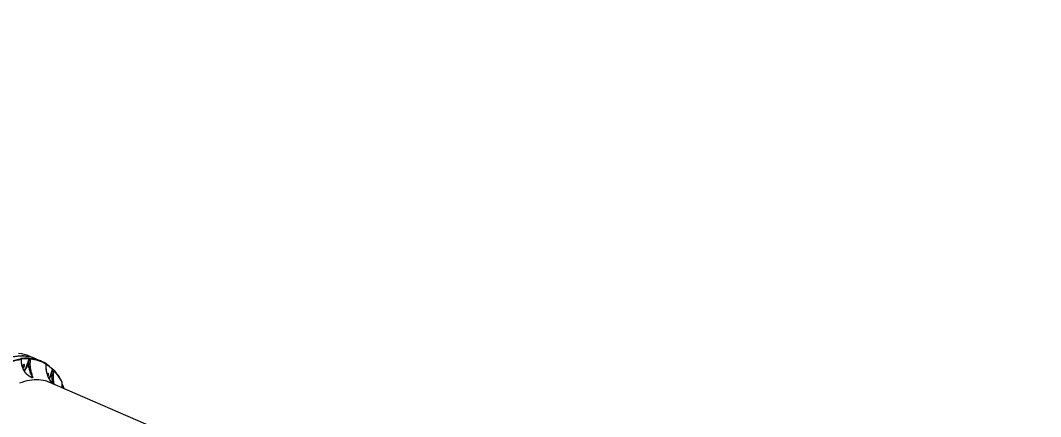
# Model space of a CAD drawing. Header units: millimetres. Extents: x -10881 to 8954, y -8695 to 5624.
# Drawn here: x -5188 to -2775, y 3253 to 4188 of the extents above; entities that cross this region are included whole.
import ezdxf

# ---------------------------------------------------------------- set-up
doc = ezdxf.new("R2010")
doc.units = ezdxf.units.MM
for name, color, linetype in [('DIKOM_ОБЪЕКТ', 7, 'Continuous'), ('DIKOM_РАЗМЕР_ЗОНА', 7, 'Continuous'), ('DIKOM_РАЗМЕР_ОБЪЕКТА', 7, 'Continuous')]:
    doc.layers.add(name, color=color, linetype=linetype)
doc.styles.add('style1', font='arial.ttf', dxfattribs={"width": 0.8})
doc.dimstyles.new('1-50', dxfattribs={"dimtxt": 300, "dimasz": 200, "dimexe": 100, "dimexo": 0, "dimgap": 100, "dimtad": 1, "dimtxsty": 'style1', "dimcen": 200, "dimclrd": 7, "dimclre": 7, "dimclrt": 7, "dimadec": 1, "dimazin": 2, "dimtfac": 1, "dimtmove": 0, "dimatfit": 2, "dimfxl": 0, "dimlwd": 25, "dimlwe": 18, "dimarcsym": 0})

# ---------------------------------------------------------------- blocks, each defined once
blk = doc.blocks.new('*D9')
at = {"layer": 'Defpoints', "color": 0, "transparency": 16777216}
for p in [(-9534, 4149), (-6877.1, 4149), (-2715.7, -5051.1)]:
    blk.add_point(p, dxfattribs=at)
at = {"layer": 'DIKOM_РАЗМЕР_ОБЪЕКТА', "color": 7, "lineweight": 18, "transparency": 16777216}
for p, q in [((-6877.1, 4149), (-9634, 4149)), ((-2715.7, -5051.1), (-9634, -5051.1))]:
    blk.add_line(p, q, dxfattribs=at)
at = {"layer": 'DIKOM_РАЗМЕР_ОБЪЕКТА', "color": 7, "lineweight": 25, "transparency": 16777216}
blk.add_line((-9534, -4851.1), (-9534, 3949), dxfattribs=at)
at = {"layer": 'DIKOM_РАЗМЕР_ОБЪЕКТА', "color": 7, "transparency": 16777216}
for points in [[(-9567.3, 3949), (-9500.7, 3949), (-9534, 4149)], [(-9567.3, -4851.1), (-9500.7, -4851.1), (-9534, -5051.1)]]:
    blk.add_solid(points, dxfattribs=at)
at = {"layer": 'DIKOM_РАЗМЕР_ОБЪЕКТА', "color": 7, "transparency": 16777216, "insert": (-9787.2, -451.1), "char_height": 300, "attachment_point": 5, "rotation": 90, "style": 'style1'}
blk.add_mtext('9200', dxfattribs=at)
blk = doc.blocks.new('*D11')
at = {"layer": 'Defpoints', "color": 0, "transparency": 16777216}
for p in [(-7028.4, 5624.1), (-10431.3, -7165.9), (-2784.8, -7165.9)]:
    blk.add_point(p, dxfattribs=at)
at = {"layer": 'DIKOM_РАЗМЕР_ЗОНА', "color": 7, "lineweight": 18, "transparency": 16777216}
for p, q in [((-7028.4, 5624.1), (-10531.3, 5624.1)), ((-2784.8, -7165.9), (-10531.3, -7165.9))]:
    blk.add_line(p, q, dxfattribs=at)
at = {"layer": 'DIKOM_РАЗМЕР_ЗОНА', "color": 7, "lineweight": 25, "transparency": 16777216}
blk.add_line((-10431.3, 5424.1), (-10431.3, -6965.9), dxfattribs=at)
at = {"layer": 'DIKOM_РАЗМЕР_ЗОНА', "color": 7, "transparency": 16777216}
for points in [[(-10464.6, 5424.1), (-10397.9, 5424.1), (-10431.3, 5624.1)], [(-10464.6, -6965.9), (-10397.9, -6965.9), (-10431.3, -7165.9)]]:
    blk.add_solid(points, dxfattribs=at)
at = {"layer": 'DIKOM_РАЗМЕР_ЗОНА', "color": 7, "transparency": 16777216, "insert": (-10684.4, -770.9), "char_height": 300, "attachment_point": 5, "rotation": 90, "style": 'style1'}
blk.add_mtext('12800', dxfattribs=at)

msp = doc.modelspace()

# ---------------------------------------------------------------- linework, layer by layer
at = {"layer": 'DIKOM_ОБЪЕКТ', "color": 7, "linetype": 'Continuous', "lineweight": 15}
for p, q in [((-5186.874, 3388.818), (-5186.94, 3388.847)), ((-5186.759, 3388.804), (-5186.825, 3388.833)), ((-5173.763, 3371.156), (-5167.737, 3388.889)), ((-5167.104, 3388.669), (-5173.118, 3370.974)), ((-5167.059, 3388.649), (-5167.104, 3388.669)), ((-5166.306, 3389.6), (-5166.26, 3389.58)), ((-5152.563, 3389.048), (-5165.818, 3394.789)), ((-5137.658, 3382.591), (-5150.913, 3388.333)), ((-5168.071, 3368.789), (-5173.118, 3370.974)), ((-5116.865, 3349.773), (-5112.286, 3363.338)), ((-5111.822, 3362.62), (-5116.219, 3349.592)), ((-5111.795, 3362.608), (-5111.822, 3362.62)), ((-5110.929, 3363.527), (-5110.956, 3363.539)), ((-4850.112, 3216.628), (-5119.015, 3333.104)), ((-5113.78, 3348.536), (-5116.219, 3349.592)), ((-5113.774, 3348.534), (-5113.78, 3348.536))]:
    msp.add_line(p, q, dxfattribs=at)
at = {"layer": 'DIKOM_ОБЪЕКТ', "color": 7, "linetype": 'Continuous', "lineweight": 15, "flags": 128}
for points in [[(-5184.309, 3395.176), (-5187.014, 3395.163), (-5192.809, 3394.891)], [(-5188.664, 3395.878), (-5185.071, 3395.879)], [(-5186.819, 3388.83), (-5186.866, 3388.845), (-5186.94, 3388.847)], [(-5186.759, 3388.804), (-5186.8, 3388.817), (-5186.874, 3388.818)], [(-5178.872, 3372.07), (-5178.681, 3373.203), (-5178.694, 3374.182), (-5178.91, 3374.928), (-5179.312, 3375.38), (-5179.867, 3375.502), (-5180.53, 3375.284), (-5181.248, 3374.743), (-5181.962, 3373.924), (-5182.614, 3372.892), (-5183.152, 3371.731), (-5183.532, 3370.536), (-5183.603, 3370.22)], [(-5182.577, 3367.101), (-5182.537, 3367.104), (-5181.873, 3367.322), (-5181.156, 3367.863), (-5180.442, 3368.682), (-5179.79, 3369.714), (-5179.252, 3370.875), (-5178.872, 3372.07)], [(-5112.391, 3364.389), (-5112.498, 3364.482), (-5112.65, 3364.568)], [(-5111.822, 3362.62), (-5111.732, 3362.845), (-5111.621, 3363.056), (-5111.494, 3363.242), (-5111.358, 3363.391), (-5111.222, 3363.496), (-5111.094, 3363.549), (-5110.981, 3363.548), (-5110.956, 3363.539)], [(-5111.795, 3362.608), (-5111.705, 3362.833), (-5111.594, 3363.044), (-5111.466, 3363.23), (-5111.331, 3363.38), (-5111.195, 3363.484), (-5111.067, 3363.537), (-5110.954, 3363.536), (-5110.929, 3363.527)], [(-5119.015, 3333.104), (-5119.72, 3333.405), (-5124.485, 3335.217), (-5129.386, 3336.701), (-5134.418, 3337.855), (-5139.577, 3338.679), (-5144.858, 3339.172), (-5150.257, 3339.332), (-5155.768, 3339.161), (-5161.385, 3338.658), (-5167.105, 3337.824), (-5172.921, 3336.659), (-5178.828, 3335.165), (-5184.821, 3333.343), (-5190.894, 3331.194)], [(-5121.973, 3350.687), (-5121.782, 3351.821), (-5121.795, 3352.8), (-5122.012, 3353.546), (-5122.414, 3353.998), (-5122.969, 3354.12), (-5123.632, 3353.901), (-5124.35, 3353.361), (-5124.681, 3353.016)]]:
    msp.add_lwpolyline(points, dxfattribs=at)
at = {"layer": 'DIKOM_ОБЪЕКТ', "color": 7, "linetype": 'Continuous', "lineweight": 15}
for centre, radius, start, end in [((-5162.474, 3234.286), 155.985, 98.885664, 117.545651), ((-5161.964, 3233.406), 155.641, 98.885664, 117.545651), ((-5198.851, 3317.858), 83.723, 66.761488, 86.082151), ((-5174.114, 3287.79), 102.559, 86.712316, 97.447477), ((-5187.826, 3388.582), 0.994, 16.673523, 65.107383), ((-5187.044, 3387.44), 1.07, 345.899299, 63.623593), ((-5173.601, 3287.075), 101.983, 86.703659, 96.967785), ((-5185.925, 3311.11), 84.774, 66.218453, 89.422602), ((-5184.525, 3309.216), 85.961, 66.982204, 89.855919), ((-5168.695, 3389.262), 1.028, 338.731069, 63.271795), ((-5165.902, 3388.445), 1.223, 109.289116, 169.44641), ((-5165.856, 3388.425), 1.223, 109.289116, 169.44641), ((-5170.429, 3306.949), 82.421, 59.091957, 86.203455), ((-5165.427, 3388.277), 1.019, 342.259093, 63.459285), ((-5169.902, 3305.908), 82.239, 59.091957, 86.203455), ((-5204.781, 3381.407), 32.668, 320.445205, 341.712722), ((-5205.016, 3381.502), 33.591, 320.146686, 341.735678), ((-5128.495, 3376.842), 0.916, 335.932444, 63.918929), ((-5175.673, 3301.944), 88.245, 44.085587, 56.840825), ((-5176.264, 3302.943), 88.569, 44.089957, 56.483871), ((-5113.047, 3363.793), 0.886, 329.127561, 42.277802), ((-5110.045, 3361.973), 0.873, 333.080586, 41.999069), ((-5196.024, 3280.855), 118.504, 26.046576, 42.936489), ((-5131.71, 3353.124), 10.037, 330.135561, 345.948396), ((-5150.497, 3361.269), 35.542, 327.743868, 341.128513), ((-5150.811, 3361.405), 36.553, 327.222176, 341.144469), ((-5090.243, 3333.295), 0.797, 329.501173, 25.325752), ((-5241.92, 3259.197), 167.708, 20.660647, 24.724379)]:
    msp.add_arc(centre, radius, start, end, dxfattribs=at)
for points, knots in [([(-5184.627, 3395.215), (-5185.056, 3395.227), (-5187.274, 3395.289), (-5191.38, 3395.108), (-5196.944, 3394.66), (-5202.608, 3393.892), (-5208.357, 3392.836), (-5214.189, 3391.484), (-5220.099, 3389.839), (-5226.082, 3387.901), (-5232.134, 3385.674), (-5238.25, 3383.157), (-5244.425, 3380.354), (-5250.655, 3377.266), (-5256.935, 3373.896), (-5263.259, 3370.246), (-5269.624, 3366.32), (-5276.025, 3362.12), (-5282.456, 3357.65), (-5288.913, 3352.913), (-5295.391, 3347.912), (-5301.885, 3342.653), (-5308.391, 3337.138), (-5314.903, 3331.371), (-5321.417, 3325.358), (-5327.928, 3319.103), (-5334.43, 3312.61), (-5340.92, 3305.884), (-5347.393, 3298.931), (-5353.843, 3291.755), (-5360.265, 3284.363), (-5366.656, 3276.759), (-5373.01, 3268.949), (-5379.322, 3260.94), (-5385.588, 3252.737), (-5391.803, 3244.346), (-5397.962, 3235.774), (-5404.061, 3227.027), (-5410.095, 3218.112), (-5416.06, 3209.035), (-5421.952, 3199.803), (-5427.765, 3190.424), (-5433.496, 3180.904), (-5439.14, 3171.25), (-5444.693, 3161.47), (-5450.149, 3151.57), (-5454.917, 3142.674), (-5457.839, 3137.056), (-5459.008, 3134.808)], [0, 0, 0, 0, 0.00531746, 0.02752524, 0.04974517, 0.07197673, 0.09421896, 0.11647069, 0.13873058, 0.1609973, 0.18326954, 0.20554611, 0.22782594, 0.25010811, 0.27239184, 0.29467648, 0.31696151, 0.33924642, 0.36153089, 0.3838147, 0.40609768, 0.42837973, 0.45066076, 0.47294074, 0.49521965, 0.51749749, 0.53977427, 0.56205002, 0.58432478, 0.60659857, 0.62887145, 0.65114346, 0.67341465, 0.69568507, 0.71795476, 0.74022376, 0.76249214, 0.78475992, 0.80702716, 0.82929389, 0.85156016, 0.87382601, 0.89609147, 0.91835658, 0.94062139, 0.96288591, 0.9851502, 1, 1, 1, 1]), ([(-5186.94, 3388.847), (-5187.009, 3388.878), (-5187.214, 3388.971), (-5187.479, 3389.131), (-5187.641, 3389.299), (-5187.633, 3389.43), (-5187.482, 3389.466), (-5187.407, 3389.484)], [0, 0, 0, 0, 0.108296916, 0.320432792, 0.543062275, 0.77156788, 1, 1, 1, 1]), ([(-5186.818, 3388.833), (-5186.868, 3388.854), (-5186.986, 3388.905), (-5187.091, 3388.964), (-5187.143, 3389.001), (-5187.136, 3388.995), (-5187.135, 3388.994)], [0, 0, 0, 0, 0.271390058, 0.645674595, 0.925862148, 1, 1, 1, 1]), ([(-5186.568, 3388.399), (-5186.518, 3388.411), (-5186.419, 3388.436), (-5186.414, 3388.522), (-5186.52, 3388.632), (-5186.693, 3388.736), (-5186.827, 3388.797), (-5186.874, 3388.818)], [0, 0, 0, 0, 0.22882935, 0.45784653, 0.67851431, 0.88836176, 1, 1, 1, 1]), ([(-5185.726, 3387.489), (-5185.717, 3387.541), (-5185.69, 3387.705), (-5185.774, 3387.968), (-5185.927, 3388.236), (-5186.148, 3388.46), (-5186.414, 3388.648), (-5186.667, 3388.755), (-5186.795, 3388.809)], [0, 0, 0, 0, 0.07972796, 0.2531245, 0.41047912, 0.56774596, 0.78174459, 1, 1, 1, 1]), ([(-5180.392, 3361.604), (-5181.324, 3363.61), (-5183.212, 3367.674), (-5184.803, 3373.239), (-5185.725, 3378.249), (-5186.154, 3382.673), (-5186.055, 3385.671), (-5186.005, 3387.179)], [0, 0, 0, 0, 0.23987756, 0.48587446, 0.63942207, 0.81854811, 1, 1, 1, 1]), ([(-5185.737, 3387.488), (-5185.735, 3387.444), (-5185.726, 3387.318), (-5185.895, 3387.234), (-5186.005, 3387.179)], [0, 0, 0, 0, 0.34693287, 1, 1, 1, 1]), ([(-5180.188, 3361.785), (-5180.467, 3362.329), (-5181.295, 3363.947), (-5182.436, 3366.738), (-5183.615, 3370.129), (-5184.547, 3373.574), (-5185.232, 3377.031), (-5185.673, 3380.475), (-5185.833, 3383.867), (-5185.833, 3386.211), (-5185.711, 3387.387), (-5185.701, 3387.484)], [0, 0, 0, 0, 0.0658074, 0.19566453, 0.32658699, 0.45840072, 0.59065988, 0.72269384, 0.85526178, 0.98805536, 1, 1, 1, 1]), ([(-5168.071, 3368.789), (-5168.325, 3370.888), (-5168.838, 3375.137), (-5168.56, 3381.871), (-5167.576, 3386.314), (-5167.059, 3388.649)], [0, 0, 0, 0, 0.31656896, 0.6406672, 1, 1, 1, 1]), ([(-5168.232, 3390.18), (-5168.141, 3390.169), (-5167.959, 3390.148), (-5167.539, 3390.042), (-5167.069, 3389.896), (-5166.638, 3389.739), (-5166.4, 3389.639), (-5166.306, 3389.6)], [0, 0, 0, 0, 0.21503765, 0.42997028, 0.6447112, 0.8592201, 1, 1, 1, 1]), ([(-5167.104, 3388.669), (-5167.135, 3388.683), (-5167.215, 3388.716), (-5167.357, 3388.772), (-5167.511, 3388.827), (-5167.648, 3388.87), (-5167.707, 3388.883), (-5167.737, 3388.889)], [0, 0, 0, 0, 0.14072747, 0.35518968, 0.56994478, 0.7849277, 1, 1, 1, 1]), ([(-5164.457, 3387.967), (-5164.579, 3387.978), (-5164.823, 3388), (-5165.388, 3388.121), (-5166.022, 3388.293), (-5166.605, 3388.479), (-5166.929, 3388.601), (-5167.059, 3388.649)], [0, 0, 0, 0, 0.21425249, 0.42832411, 0.64273235, 0.8576152, 1, 1, 1, 1]), ([(-5166.26, 3389.58), (-5166.196, 3389.553), (-5166.036, 3389.486), (-5165.747, 3389.381), (-5165.433, 3389.283), (-5165.153, 3389.211), (-5165.032, 3389.196), (-5164.972, 3389.188)], [0, 0, 0, 0, 0.142268159, 0.357091511, 0.571553203, 0.785714458, 1, 1, 1, 1]), ([(-5164.457, 3387.967), (-5164.936, 3385.773), (-5165.909, 3381.327), (-5166.111, 3374.931), (-5165.601, 3370.888), (-5165.38, 3369.139)], [0, 0, 0, 0, 0.35585898, 0.72148013, 1, 1, 1, 1]), ([(-5165.38, 3369.139), (-5165.17, 3367.86), (-5164.72, 3365.113), (-5163.941, 3361.117), (-5162.933, 3356.815), (-5161.688, 3352.554), (-5160.414, 3349.01), (-5159.571, 3346.759), (-5159.244, 3345.487), (-5159.258, 3344.767), (-5159.619, 3344.489), (-5160.157, 3344.417), (-5161.001, 3344.52), (-5162.811, 3345.164), (-5165.146, 3346.318), (-5168.565, 3348.383), (-5172.735, 3351.575), (-5176.384, 3355.424), (-5178.886, 3358.863), (-5179.888, 3360.687), (-5180.392, 3361.604)], [0, 0, 0, 0, 0.05905631, 0.1267719, 0.19652957, 0.28999716, 0.38619381, 0.4527701, 0.48643188, 0.52090661, 0.5489138, 0.55425074, 0.58004674, 0.61521123, 0.66173502, 0.70949409, 0.8061407, 0.90560499, 0.95255422, 1, 1, 1, 1]), ([(-5180.239, 3361.76), (-5180.231, 3361.756), (-5180.208, 3361.747), (-5180.283, 3361.682), (-5180.364, 3361.624), (-5180.392, 3361.604)], [0, 0, 0, 0, 0.276237702, 0.750836065, 1, 1, 1, 1]), ([(-5162.977, 3345.431), (-5163.09, 3345.479), (-5163.608, 3345.697), (-5164.678, 3346.241), (-5166.297, 3347.156), (-5168.303, 3348.444), (-5170.611, 3350.154), (-5173.045, 3352.265), (-5175.305, 3354.574), (-5177.279, 3356.999), (-5178.913, 3359.364), (-5179.787, 3361.003), (-5180.201, 3361.78)], [0, 0, 0, 0, 0.01795015, 0.08217657, 0.15802382, 0.25758663, 0.38244186, 0.51417377, 0.65265782, 0.77662904, 0.89417352, 1, 1, 1, 1]), ([(-5173.763, 3371.156), (-5173.754, 3371.156), (-5173.736, 3371.155), (-5173.68, 3371.149), (-5173.581, 3371.13), (-5173.428, 3371.089), (-5173.265, 3371.035), (-5173.167, 3370.995), (-5173.118, 3370.974)], [0, 0, 0, 0, 0.070202584, 0.141414132, 0.356061676, 0.570708122, 0.785354052, 1, 1, 1, 1]), ([(-5168.065, 3368.788), (-5168.066, 3368.788), (-5168.068, 3368.788), (-5168.07, 3368.788), (-5168.071, 3368.789)], [0, 0, 0, 0, 0.61286203, 1, 1, 1, 1]), ([(-5165.38, 3369.139), (-5165.399, 3369.139), (-5165.472, 3369.14), (-5165.694, 3369.133), (-5166.132, 3369.097), (-5166.765, 3369.017), (-5167.446, 3368.91), (-5167.859, 3368.829), (-5168.065, 3368.788)], [0, 0, 0, 0, 0.03809111, 0.14919524, 0.36189718, 0.57459833, 0.78729916, 1, 1, 1, 1]), ([(-5162.977, 3345.431), (-5162.958, 3345.422), (-5162.343, 3345.115), (-5161.358, 3344.797), (-5160.558, 3344.672), (-5160.091, 3344.746), (-5159.831, 3345.029), (-5159.968, 3345.748), (-5160.503, 3347.018), (-5161.637, 3349.236), (-5163.286, 3352.71), (-5164.886, 3356.824), (-5166.211, 3361.026), (-5167.217, 3364.874), (-5167.807, 3367.551), (-5168.065, 3368.787), (-5168.065, 3368.788)], [0, 0, 0, 0, 0.001787591, 0.056053407, 0.094621352, 0.102587398, 0.144952082, 0.197964221, 0.253084386, 0.362015761, 0.517326948, 0.676315075, 0.788623421, 0.903537034, 0.999946675, 1, 1, 1, 1]), ([(-5127.403, 3376.6), (-5127.4, 3376.684), (-5127.395, 3376.854), (-5127.475, 3377.086), (-5127.586, 3377.273), (-5127.703, 3377.403), (-5127.805, 3377.488), (-5127.905, 3377.56), (-5127.978, 3377.603), (-5128.024, 3377.631)], [0, 0, 0, 0, 0.16586, 0.33458572, 0.479693, 0.60082393, 0.70061997, 0.81047854, 1, 1, 1, 1]), ([(-5118.241, 3338.265), (-5118.417, 3338.556), (-5119.297, 3340.016), (-5120.759, 3342.724), (-5123.067, 3347.73), (-5124.839, 3352.788), (-5126.219, 3358.147), (-5127.052, 3362.458), (-5127.616, 3367.161), (-5127.863, 3371.86), (-5127.727, 3374.929), (-5127.659, 3376.469)], [0, 0, 0, 0, 0.02429488, 0.12188607, 0.22021727, 0.42151551, 0.51188762, 0.63182468, 0.75259036, 0.87587548, 1, 1, 1, 1]), ([(-5127.417, 3376.598), (-5127.412, 3376.585), (-5127.383, 3376.519), (-5127.508, 3376.486), (-5127.638, 3376.471), (-5127.659, 3376.469)], [0, 0, 0, 0, 0.16241111, 0.86587452, 1, 1, 1, 1]), ([(-5118.237, 3338.338), (-5118.572, 3338.883), (-5119.549, 3340.469), (-5120.966, 3343.251), (-5122.51, 3346.682), (-5123.873, 3350.291), (-5125.051, 3354.049), (-5126.024, 3357.928), (-5126.777, 3361.892), (-5127.3, 3365.917), (-5127.569, 3369.95), (-5127.612, 3373.534), (-5127.452, 3375.715), (-5127.387, 3376.597)], [0, 0, 0, 0, 0.04587736, 0.13350652, 0.22400268, 0.31750064, 0.41395153, 0.51309281, 0.61442238, 0.7175177, 0.82292533, 0.92838628, 1, 1, 1, 1]), ([(-5113.78, 3348.536), (-5113.774, 3348.924), (-5113.735, 3351.38), (-5113.344, 3356.149), (-5112.33, 3360.378), (-5111.795, 3362.608)], [0, 0, 0, 0, 0.081479138, 0.515660336, 1, 1, 1, 1]), ([(-5110.958, 3363.541), (-5110.966, 3363.544), (-5111.066, 3363.585), (-5111.314, 3363.706), (-5111.672, 3363.897), (-5112.023, 3364.111), (-5112.263, 3364.279), (-5112.379, 3364.378), (-5112.388, 3364.387), (-5112.391, 3364.39)], [0, 0, 0, 0, 0.01665774, 0.18812738, 0.37694078, 0.57954416, 0.78945431, 0.92586556, 1, 1, 1, 1]), ([(-5111.822, 3362.62), (-5111.857, 3362.639), (-5111.903, 3362.662), (-5111.991, 3362.733), (-5112.089, 3362.837), (-5112.191, 3363.002), (-5112.261, 3363.176), (-5112.278, 3363.286), (-5112.286, 3363.338)], [0, 0, 0, 0, 0.12716178, 0.16262103, 0.34041263, 0.54540446, 0.78314588, 1, 1, 1, 1]), ([(-5109.267, 3361.578), (-5109.358, 3361.617), (-5109.556, 3361.702), (-5110.039, 3361.901), (-5110.617, 3362.137), (-5111.231, 3362.384), (-5111.606, 3362.533), (-5111.795, 3362.608)], [0, 0, 0, 0, 0.184784659, 0.398808844, 0.601266165, 0.799029669, 1, 1, 1, 1]), ([(-5109.4, 3362.554), (-5109.436, 3362.592), (-5109.594, 3362.762), (-5109.91, 3362.98), (-5110.387, 3363.266), (-5110.743, 3363.449), (-5110.923, 3363.523), (-5110.967, 3363.541)], [0, 0, 0, 0, 0.09839541, 0.43187304, 0.68576921, 0.92298155, 1, 1, 1, 1]), ([(-5109.267, 3361.578), (-5109.717, 3359.581), (-5110.6, 3355.665), (-5110.936, 3351.241), (-5110.96, 3348.883), (-5110.963, 3348.507)], [0, 0, 0, 0, 0.466532872, 0.915011789, 1, 1, 1, 1]), ([(-5089.523, 3333.636), (-5090.015, 3334.602), (-5091.441, 3337.401), (-5093.926, 3341.839), (-5097.029, 3346.862), (-5100.291, 3351.619), (-5103.709, 3356.106), (-5106.759, 3359.728), (-5108.696, 3361.806), (-5109.399, 3362.559)], [0, 0, 0, 0, 0.08645535, 0.25061575, 0.41474177, 0.5788112, 0.74281395, 0.90674051, 1, 1, 1, 1]), ([(-5111.917, 3330.03), (-5113.049, 3331.289), (-5115.352, 3333.85), (-5117.268, 3336.778), (-5118.241, 3338.265)], [0, 0, 0, 0, 0.49195919, 1, 1, 1, 1]), ([(-5116.865, 3349.773), (-5116.858, 3349.772), (-5116.84, 3349.772), (-5116.785, 3349.766), (-5116.683, 3349.747), (-5116.53, 3349.706), (-5116.366, 3349.652), (-5116.268, 3349.612), (-5116.219, 3349.592)], [0, 0, 0, 0, 0.053628458, 0.141410501, 0.356061031, 0.570708344, 0.785354146, 1, 1, 1, 1]), ([(-5110.963, 3348.507), (-5110.974, 3348.507), (-5111.062, 3348.508), (-5111.319, 3348.51), (-5111.849, 3348.515), (-5112.492, 3348.521), (-5113.17, 3348.528), (-5113.576, 3348.532), (-5113.774, 3348.534)], [0, 0, 0, 0, 0.025960942, 0.220278942, 0.417886233, 0.615491184, 0.813095357, 1, 1, 1, 1]), ([(-5109.889, 3329.151), (-5110.368, 3330.073), (-5111.265, 3331.798), (-5112.287, 3335.068), (-5112.956, 3338.198), (-5113.367, 3341.243), (-5113.647, 3344.496), (-5113.739, 3347.01), (-5113.774, 3348.534), (-5113.774, 3348.534)], [0, 0, 0, 0, 0.20785802, 0.38918341, 0.57471175, 0.69314838, 0.81384549, 0.99994051, 1, 1, 1, 1]), ([(-5110.963, 3348.507), (-5110.969, 3346.9), (-5110.978, 3344.292), (-5110.86, 3340.873), (-5110.635, 3337.752), (-5110.195, 3334.507), (-5109.458, 3331.169), (-5108.75, 3329.42), (-5108.377, 3328.497)], [0, 0, 0, 0, 0.19056126, 0.30924671, 0.43065341, 0.60968123, 0.79410543, 1, 1, 1, 1]), ([(-5089.884, 3320.486), (-5089.906, 3320.919), (-5089.996, 3322.644), (-5089.942, 3326.802), (-5089.71, 3330.47), (-5089.556, 3332.89)], [0, 0, 0, 0, 0.10253939, 0.40791939, 1, 1, 1, 1]), ([(-5089.806, 3320.452), (-5089.819, 3322.239), (-5089.844, 3325.827), (-5089.663, 3329.937), (-5089.413, 3332.226), (-5089.352, 3332.784)], [0, 0, 0, 0, 0.4288028, 0.86096908, 1, 1, 1, 1]), ([(-5089.355, 3332.784), (-5089.364, 3332.793), (-5089.378, 3332.807), (-5089.511, 3332.869), (-5089.556, 3332.89)], [0, 0, 0, 0, 0.66618982, 1, 1, 1, 1]), ([(-5089.346, 3332.784), (-5089.34, 3332.866), (-5089.323, 3333.089), (-5089.399, 3333.375), (-5089.494, 3333.556), (-5089.533, 3333.631)], [0, 0, 0, 0, 0.254495429, 0.692927022, 1, 1, 1, 1]), ([(-5084.583, 3318.19), (-5084.852, 3318.933), (-5085.879, 3321.771), (-5087.537, 3325.789), (-5088.996, 3328.957), (-5089.572, 3330.21)], [0, 0, 0, 0, 0.17651078, 0.67444619, 1, 1, 1, 1])]:
    msp.add_open_spline(points, degree=3, knots=knots, dxfattribs=at)

# ---------------------------------------------------------------- dimensions: what is measured, and where the dimension line sits
at = {"layer": 'DIKOM_РАЗМЕР_ЗОНА'}
dim = msp.add_linear_dim(base=(-10431.262, -7165.906), p1=(-7028.448, 5624.134), p2=(-2784.833, -7165.906), angle=90, text='12800', dimstyle='1-50', dxfattribs=at)
dim.commit()
dim.dimension.update_dxf_attribs({"geometry": '*D11', "text_midpoint": (-10431.262, -770.886), "dimtype": 160})
at = {"layer": 'DIKOM_РАЗМЕР_ОБЪЕКТА'}
dim = msp.add_linear_dim(base=(-9533.989, 4149.001), p1=(-2715.652, -5051.147), p2=(-6877.054, 4149.001), angle=90, text='9200', dimstyle='1-50', dxfattribs=at)
dim.commit()
dim.dimension.update_dxf_attribs({"geometry": '*D9', "text_midpoint": (-9533.989, -451.073), "dimtype": 160})

doc.saveas('drawing.dxf')
